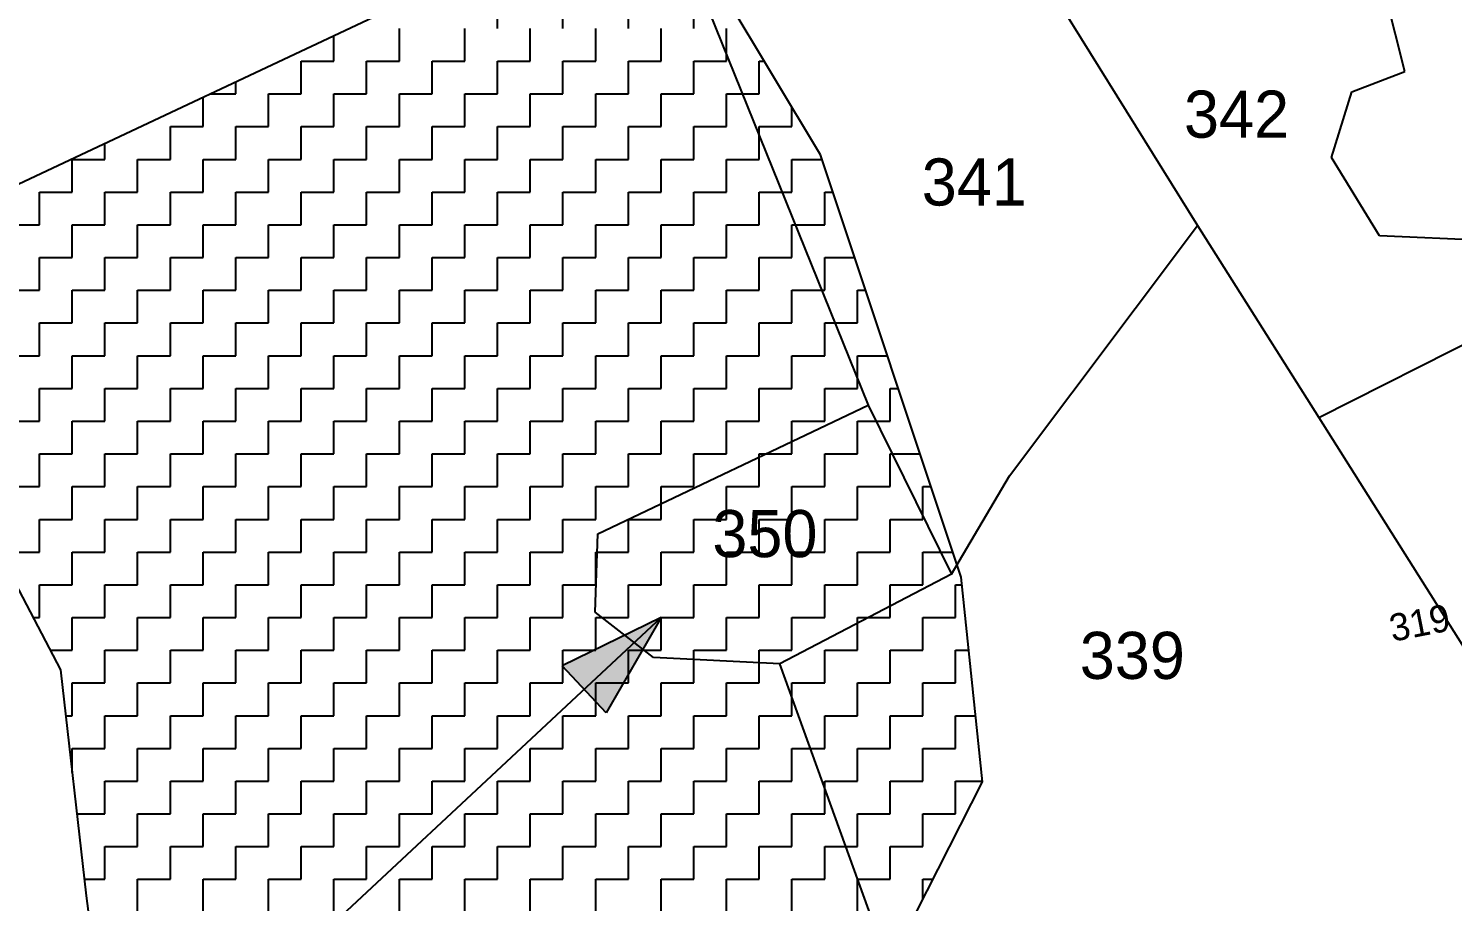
# Model space of a CAD drawing. Header units: metres. Extents: x 291362 to 296970, y 2012513 to 2016467.
# Drawn here: x 292171.2 to 292449, y 2014632.3 to 2014802.6 of the extents above; entities that cross this region are included whole.
import ezdxf
from ezdxf.enums import TextEntityAlignment as Align

# ---------------------------------------------------------------- set-up
doc = ezdxf.new("R2010")
doc.units = ezdxf.units.M
for name, color, linetype in [('POLY_HATCH', 12, 'Continuous'), ('POLY_PARCEL', 6, 'Continuous'), ('TEXT_PARCEL', 7, 'Continuous'), ('V_BOUND_LINE', 7, 'Continuous')]:
    doc.layers.add(name, color=color, linetype=linetype)
doc.styles.add('TEXT_MAP', font='')
doc.styles.get('TEXT_MAP').set_extended_font_data('Kruti Dev 050')

msp = doc.modelspace()

# ---------------------------------------------------------------- hatches: boundary and pattern name
h = msp.add_hatch(color=256)
h.paths.add_polyline_path([(292279.56, 2014673.65), (292283.85, 2014669.06), (292294.59, 2014687.68)])
h.paths.add_polyline_path([(292294.59, 2014687.68), (292275.27, 2014678.25), (292279.56, 2014673.65)])

# ---------------------------------------------------------------- linework, layer by layer
for points in [[(292294.59, 2014687.68), (292204.02, 2014603.19)], [(292294.59, 2014687.68), (292275.27, 2014678.25)], [(292294.59, 2014687.68), (292283.85, 2014669.06)], [(292283.85, 2014669.06), (292275.27, 2014678.25)]]:
    msp.add_lwpolyline(points)
at = {"layer": 'POLY_HATCH'}
for p, q in [((292293.89, 2014830.85), (292126.02, 2014751.81)), ((292325.69, 2014777.88), (292293.89, 2014830.85)), ((292353.14, 2014695.56), (292325.69, 2014777.88)), ((292159.15, 2014712.37), (292177.45, 2014677.45)), ((292357.3, 2014655.65), (292353.14, 2014695.56)), ((292177.45, 2014677.45), (292182.44, 2014633.38)), ((292330.68, 2014603.26), (292357.3, 2014655.65)), ((292182.44, 2014633.38), (292184.94, 2014614.25))]:
    msp.add_line(p, q, dxfattribs=at)
at = {"layer": 'POLY_HATCH', "linetype": 'Continuous'}
for p, q in [((292262.68, 2014802.55), (292262.68, 2014808.93)), ((292275.45, 2014802.55), (292275.45, 2014808.93)), ((292288.21, 2014802.55), (292288.21, 2014808.93)), ((292300.97, 2014802.55), (292300.97, 2014808.93)), ((292243.54, 2014796.17), (292243.54, 2014802.55)), ((292256.3, 2014796.17), (292256.3, 2014802.55)), ((292269.06, 2014796.17), (292269.06, 2014802.55)), ((292281.83, 2014796.17), (292281.83, 2014802.55)), ((292294.59, 2014796.17), (292294.59, 2014802.55)), ((292307.35, 2014796.17), (292307.35, 2014802.55)), ((292230.77, 2014796.17), (292230.77, 2014801.13)), ((292224.39, 2014796.17), (292230.77, 2014796.17)), ((292224.39, 2014789.79), (292224.39, 2014796.17)), ((292237.15, 2014796.17), (292243.54, 2014796.17)), ((292237.15, 2014789.79), (292237.15, 2014796.17)), ((292249.92, 2014796.17), (292256.3, 2014796.17)), ((292249.92, 2014789.79), (292249.92, 2014796.17)), ((292262.68, 2014796.17), (292269.06, 2014796.17)), ((292262.68, 2014789.79), (292262.68, 2014796.17)), ((292275.45, 2014796.17), (292281.83, 2014796.17)), ((292275.45, 2014789.79), (292275.45, 2014796.17)), ((292288.21, 2014796.17), (292294.59, 2014796.17)), ((292288.21, 2014789.79), (292288.21, 2014796.17)), ((292300.97, 2014796.17), (292307.35, 2014796.17)), ((292300.97, 2014789.79), (292300.97, 2014796.17)), ((292313.74, 2014796.17), (292314.7, 2014796.17)), ((292313.74, 2014789.79), (292313.74, 2014796.17)), ((292211.63, 2014789.79), (292211.63, 2014792.12)), ((292205.24, 2014783.41), (292205.24, 2014789.11)), ((292206.69, 2014789.79), (292211.63, 2014789.79)), ((292218.01, 2014789.79), (292224.39, 2014789.79)), ((292218.01, 2014783.41), (292218.01, 2014789.79)), ((292230.77, 2014789.79), (292237.15, 2014789.79)), ((292230.77, 2014783.41), (292230.77, 2014789.79)), ((292243.54, 2014789.79), (292249.92, 2014789.79)), ((292243.54, 2014783.41), (292243.54, 2014789.79)), ((292256.3, 2014789.79), (292262.68, 2014789.79)), ((292256.3, 2014783.41), (292256.3, 2014789.79)), ((292269.06, 2014789.79), (292275.45, 2014789.79)), ((292269.06, 2014783.41), (292269.06, 2014789.79)), ((292281.83, 2014789.79), (292288.21, 2014789.79)), ((292281.83, 2014783.41), (292281.83, 2014789.79)), ((292294.59, 2014789.79), (292300.97, 2014789.79)), ((292294.59, 2014783.41), (292294.59, 2014789.79)), ((292307.35, 2014789.79), (292313.74, 2014789.79)), ((292307.35, 2014783.41), (292307.35, 2014789.79)), ((292320.12, 2014783.41), (292320.12, 2014787.15)), ((292198.86, 2014783.41), (292205.24, 2014783.41)), ((292198.86, 2014777.03), (292198.86, 2014783.41)), ((292211.63, 2014783.41), (292218.01, 2014783.41)), ((292211.63, 2014777.03), (292211.63, 2014783.41)), ((292224.39, 2014783.41), (292230.77, 2014783.41)), ((292224.39, 2014777.03), (292224.39, 2014783.41)), ((292237.15, 2014783.41), (292243.54, 2014783.41)), ((292237.15, 2014777.03), (292237.15, 2014783.41)), ((292249.92, 2014783.41), (292256.3, 2014783.41)), ((292249.92, 2014777.03), (292249.92, 2014783.41)), ((292262.68, 2014783.41), (292269.06, 2014783.41)), ((292262.68, 2014777.03), (292262.68, 2014783.41)), ((292275.45, 2014783.41), (292281.83, 2014783.41)), ((292275.45, 2014777.03), (292275.45, 2014783.41)), ((292288.21, 2014783.41), (292294.59, 2014783.41)), ((292288.21, 2014777.03), (292288.21, 2014783.41)), ((292300.97, 2014783.41), (292307.35, 2014783.41)), ((292300.97, 2014777.03), (292300.97, 2014783.41)), ((292313.74, 2014783.41), (292320.12, 2014783.41)), ((292313.74, 2014777.03), (292313.74, 2014783.41)), ((292186.1, 2014777.03), (292186.1, 2014780.1)), ((292179.72, 2014777.03), (292186.1, 2014777.03)), ((292179.72, 2014770.64), (292179.72, 2014777.03)), ((292192.48, 2014777.03), (292198.86, 2014777.03)), ((292192.48, 2014770.64), (292192.48, 2014777.03)), ((292205.24, 2014777.03), (292211.63, 2014777.03)), ((292205.24, 2014770.64), (292205.24, 2014777.03)), ((292218.01, 2014777.03), (292224.39, 2014777.03)), ((292218.01, 2014770.64), (292218.01, 2014777.03)), ((292230.77, 2014777.03), (292237.15, 2014777.03)), ((292230.77, 2014770.64), (292230.77, 2014777.03)), ((292243.54, 2014777.03), (292249.92, 2014777.03)), ((292243.54, 2014770.64), (292243.54, 2014777.03)), ((292256.3, 2014777.03), (292262.68, 2014777.03)), ((292256.3, 2014770.64), (292256.3, 2014777.03)), ((292269.06, 2014777.03), (292275.45, 2014777.03)), ((292269.06, 2014770.64), (292269.06, 2014777.03)), ((292281.83, 2014777.03), (292288.21, 2014777.03)), ((292281.83, 2014770.64), (292281.83, 2014777.03)), ((292294.59, 2014777.03), (292300.97, 2014777.03)), ((292294.59, 2014770.64), (292294.59, 2014777.03)), ((292307.35, 2014777.03), (292313.74, 2014777.03)), ((292307.35, 2014770.64), (292307.35, 2014777.03)), ((292320.12, 2014777.03), (292325.97, 2014777.03)), ((292320.12, 2014770.64), (292320.12, 2014777.03)), ((292173.33, 2014770.64), (292179.72, 2014770.64)), ((292173.33, 2014764.26), (292173.33, 2014770.64)), ((292186.1, 2014770.64), (292192.48, 2014770.64)), ((292186.1, 2014764.26), (292186.1, 2014770.64)), ((292198.86, 2014770.64), (292205.24, 2014770.64)), ((292198.86, 2014764.26), (292198.86, 2014770.64)), ((292211.63, 2014770.64), (292218.01, 2014770.64)), ((292211.63, 2014764.26), (292211.63, 2014770.64)), ((292224.39, 2014770.64), (292230.77, 2014770.64)), ((292224.39, 2014764.26), (292224.39, 2014770.64)), ((292237.15, 2014770.64), (292243.54, 2014770.64)), ((292237.15, 2014764.26), (292237.15, 2014770.64)), ((292249.92, 2014770.64), (292256.3, 2014770.64)), ((292249.92, 2014764.26), (292249.92, 2014770.64)), ((292262.68, 2014770.64), (292269.06, 2014770.64)), ((292262.68, 2014764.26), (292262.68, 2014770.64)), ((292275.45, 2014770.64), (292281.83, 2014770.64)), ((292275.45, 2014764.26), (292275.45, 2014770.64)), ((292288.21, 2014770.64), (292294.59, 2014770.64)), ((292288.21, 2014764.26), (292288.21, 2014770.64)), ((292300.97, 2014770.64), (292307.35, 2014770.64)), ((292300.97, 2014764.26), (292300.97, 2014770.64)), ((292313.74, 2014770.64), (292320.12, 2014770.64)), ((292313.74, 2014764.26), (292313.74, 2014770.64)), ((292326.5, 2014770.64), (292328.1, 2014770.64)), ((292326.5, 2014764.26), (292326.5, 2014770.64)), ((292166.95, 2014764.26), (292173.33, 2014764.26)), ((292179.72, 2014764.26), (292186.1, 2014764.26)), ((292179.72, 2014757.88), (292179.72, 2014764.26)), ((292192.48, 2014764.26), (292198.86, 2014764.26)), ((292192.48, 2014757.88), (292192.48, 2014764.26)), ((292205.24, 2014764.26), (292211.63, 2014764.26)), ((292205.24, 2014757.88), (292205.24, 2014764.26)), ((292218.01, 2014764.26), (292224.39, 2014764.26)), ((292218.01, 2014757.88), (292218.01, 2014764.26)), ((292230.77, 2014764.26), (292237.15, 2014764.26)), ((292230.77, 2014757.88), (292230.77, 2014764.26)), ((292243.54, 2014764.26), (292249.92, 2014764.26)), ((292243.54, 2014757.88), (292243.54, 2014764.26)), ((292256.3, 2014764.26), (292262.68, 2014764.26)), ((292256.3, 2014757.88), (292256.3, 2014764.26)), ((292269.06, 2014764.26), (292275.45, 2014764.26)), ((292269.06, 2014757.88), (292269.06, 2014764.26)), ((292281.83, 2014764.26), (292288.21, 2014764.26)), ((292281.83, 2014757.88), (292281.83, 2014764.26)), ((292294.59, 2014764.26), (292300.97, 2014764.26)), ((292294.59, 2014757.88), (292294.59, 2014764.26)), ((292307.35, 2014764.26), (292313.74, 2014764.26)), ((292307.35, 2014757.88), (292307.35, 2014764.26)), ((292320.12, 2014764.26), (292326.5, 2014764.26)), ((292320.12, 2014757.88), (292320.12, 2014764.26)), ((292173.33, 2014757.88), (292179.72, 2014757.88)), ((292173.33, 2014751.5), (292173.33, 2014757.88)), ((292186.1, 2014757.88), (292192.48, 2014757.88)), ((292186.1, 2014751.5), (292186.1, 2014757.88)), ((292198.86, 2014757.88), (292205.24, 2014757.88)), ((292198.86, 2014751.5), (292198.86, 2014757.88)), ((292211.63, 2014757.88), (292218.01, 2014757.88)), ((292211.63, 2014751.5), (292211.63, 2014757.88)), ((292224.39, 2014757.88), (292230.77, 2014757.88)), ((292224.39, 2014751.5), (292224.39, 2014757.88)), ((292237.15, 2014757.88), (292243.54, 2014757.88)), ((292237.15, 2014751.5), (292237.15, 2014757.88)), ((292249.92, 2014757.88), (292256.3, 2014757.88)), ((292249.92, 2014751.5), (292249.92, 2014757.88)), ((292262.68, 2014757.88), (292269.06, 2014757.88)), ((292262.68, 2014751.5), (292262.68, 2014757.88)), ((292275.45, 2014757.88), (292281.83, 2014757.88)), ((292275.45, 2014751.5), (292275.45, 2014757.88)), ((292288.21, 2014757.88), (292294.59, 2014757.88)), ((292288.21, 2014751.5), (292288.21, 2014757.88)), ((292300.97, 2014757.88), (292307.35, 2014757.88)), ((292300.97, 2014751.5), (292300.97, 2014757.88)), ((292313.74, 2014757.88), (292320.12, 2014757.88)), ((292313.74, 2014751.5), (292313.74, 2014757.88)), ((292326.5, 2014757.88), (292332.36, 2014757.88)), ((292326.5, 2014751.5), (292326.5, 2014757.88)), ((292166.95, 2014751.5), (292173.33, 2014751.5)), ((292179.72, 2014751.5), (292186.1, 2014751.5)), ((292179.72, 2014745.12), (292179.72, 2014751.5)), ((292192.48, 2014751.5), (292198.86, 2014751.5)), ((292192.48, 2014745.12), (292192.48, 2014751.5)), ((292205.24, 2014751.5), (292211.63, 2014751.5)), ((292205.24, 2014745.12), (292205.24, 2014751.5)), ((292218.01, 2014751.5), (292224.39, 2014751.5)), ((292218.01, 2014745.12), (292218.01, 2014751.5)), ((292230.77, 2014751.5), (292237.15, 2014751.5)), ((292230.77, 2014745.12), (292230.77, 2014751.5)), ((292243.54, 2014751.5), (292249.92, 2014751.5)), ((292243.54, 2014745.12), (292243.54, 2014751.5)), ((292256.3, 2014751.5), (292262.68, 2014751.5)), ((292256.3, 2014745.12), (292256.3, 2014751.5)), ((292269.06, 2014751.5), (292275.45, 2014751.5)), ((292269.06, 2014745.12), (292269.06, 2014751.5)), ((292281.83, 2014751.5), (292288.21, 2014751.5)), ((292281.83, 2014745.12), (292281.83, 2014751.5)), ((292294.59, 2014751.5), (292300.97, 2014751.5)), ((292294.59, 2014745.12), (292294.59, 2014751.5)), ((292307.35, 2014751.5), (292313.74, 2014751.5)), ((292307.35, 2014745.12), (292307.35, 2014751.5)), ((292320.12, 2014751.5), (292326.5, 2014751.5)), ((292320.12, 2014745.12), (292320.12, 2014751.5)), ((292332.88, 2014751.5), (292334.48, 2014751.5)), ((292332.88, 2014745.12), (292332.88, 2014751.5)), ((292173.33, 2014745.12), (292179.72, 2014745.12)), ((292173.33, 2014738.73), (292173.33, 2014745.12)), ((292186.1, 2014745.12), (292192.48, 2014745.12)), ((292186.1, 2014738.73), (292186.1, 2014745.12)), ((292198.86, 2014745.12), (292205.24, 2014745.12)), ((292198.86, 2014738.73), (292198.86, 2014745.12)), ((292211.63, 2014745.12), (292218.01, 2014745.12)), ((292211.63, 2014738.73), (292211.63, 2014745.12)), ((292224.39, 2014745.12), (292230.77, 2014745.12)), ((292224.39, 2014738.73), (292224.39, 2014745.12)), ((292237.15, 2014745.12), (292243.54, 2014745.12)), ((292237.15, 2014738.73), (292237.15, 2014745.12)), ((292249.92, 2014745.12), (292256.3, 2014745.12)), ((292249.92, 2014738.73), (292249.92, 2014745.12)), ((292262.68, 2014745.12), (292269.06, 2014745.12)), ((292262.68, 2014738.73), (292262.68, 2014745.12)), ((292275.45, 2014745.12), (292281.83, 2014745.12)), ((292275.45, 2014738.73), (292275.45, 2014745.12)), ((292288.21, 2014745.12), (292294.59, 2014745.12)), ((292288.21, 2014738.73), (292288.21, 2014745.12)), ((292300.97, 2014745.12), (292307.35, 2014745.12)), ((292300.97, 2014738.73), (292300.97, 2014745.12)), ((292313.74, 2014745.12), (292320.12, 2014745.12)), ((292313.74, 2014738.73), (292313.74, 2014745.12)), ((292326.5, 2014745.12), (292332.88, 2014745.12)), ((292326.5, 2014738.73), (292326.5, 2014745.12)), ((292166.95, 2014738.73), (292173.33, 2014738.73)), ((292179.72, 2014738.73), (292186.1, 2014738.73)), ((292179.72, 2014732.35), (292179.72, 2014738.73)), ((292192.48, 2014738.73), (292198.86, 2014738.73)), ((292192.48, 2014732.35), (292192.48, 2014738.73)), ((292205.24, 2014738.73), (292211.63, 2014738.73)), ((292205.24, 2014732.35), (292205.24, 2014738.73)), ((292218.01, 2014738.73), (292224.39, 2014738.73)), ((292218.01, 2014732.35), (292218.01, 2014738.73)), ((292230.77, 2014738.73), (292237.15, 2014738.73)), ((292230.77, 2014732.35), (292230.77, 2014738.73)), ((292243.54, 2014738.73), (292249.92, 2014738.73)), ((292243.54, 2014732.35), (292243.54, 2014738.73)), ((292256.3, 2014738.73), (292262.68, 2014738.73)), ((292256.3, 2014732.35), (292256.3, 2014738.73)), ((292269.06, 2014738.73), (292275.45, 2014738.73)), ((292269.06, 2014732.35), (292269.06, 2014738.73)), ((292281.83, 2014738.73), (292288.21, 2014738.73)), ((292281.83, 2014732.35), (292281.83, 2014738.73)), ((292294.59, 2014738.73), (292300.97, 2014738.73)), ((292294.59, 2014732.35), (292294.59, 2014738.73)), ((292307.35, 2014738.73), (292313.74, 2014738.73)), ((292307.35, 2014732.35), (292307.35, 2014738.73)), ((292320.12, 2014738.73), (292326.5, 2014738.73)), ((292320.12, 2014732.35), (292320.12, 2014738.73)), ((292332.88, 2014738.73), (292338.74, 2014738.73)), ((292332.88, 2014732.35), (292332.88, 2014738.73)), ((292173.33, 2014732.35), (292179.72, 2014732.35)), ((292173.33, 2014725.97), (292173.33, 2014732.35)), ((292186.1, 2014732.35), (292192.48, 2014732.35)), ((292186.1, 2014725.97), (292186.1, 2014732.35)), ((292198.86, 2014732.35), (292205.24, 2014732.35)), ((292198.86, 2014725.97), (292198.86, 2014732.35)), ((292211.63, 2014732.35), (292218.01, 2014732.35)), ((292211.63, 2014725.97), (292211.63, 2014732.35)), ((292224.39, 2014732.35), (292230.77, 2014732.35)), ((292224.39, 2014725.97), (292224.39, 2014732.35)), ((292237.15, 2014732.35), (292243.54, 2014732.35)), ((292237.15, 2014725.97), (292237.15, 2014732.35)), ((292249.92, 2014732.35), (292256.3, 2014732.35)), ((292249.92, 2014725.97), (292249.92, 2014732.35)), ((292262.68, 2014732.35), (292269.06, 2014732.35)), ((292262.68, 2014725.97), (292262.68, 2014732.35)), ((292275.45, 2014732.35), (292281.83, 2014732.35)), ((292275.45, 2014725.97), (292275.45, 2014732.35)), ((292288.21, 2014732.35), (292294.59, 2014732.35)), ((292288.21, 2014725.97), (292288.21, 2014732.35)), ((292300.97, 2014732.35), (292307.35, 2014732.35)), ((292300.97, 2014725.97), (292300.97, 2014732.35)), ((292313.74, 2014732.35), (292320.12, 2014732.35)), ((292313.74, 2014725.97), (292313.74, 2014732.35)), ((292326.5, 2014732.35), (292332.88, 2014732.35)), ((292326.5, 2014725.97), (292326.5, 2014732.35)), ((292339.26, 2014732.35), (292340.87, 2014732.35)), ((292339.26, 2014725.97), (292339.26, 2014732.35)), ((292166.95, 2014725.97), (292173.33, 2014725.97)), ((292179.72, 2014725.97), (292186.1, 2014725.97)), ((292179.72, 2014719.59), (292179.72, 2014725.97)), ((292192.48, 2014725.97), (292198.86, 2014725.97)), ((292192.48, 2014719.59), (292192.48, 2014725.97)), ((292205.24, 2014725.97), (292211.63, 2014725.97)), ((292205.24, 2014719.59), (292205.24, 2014725.97)), ((292218.01, 2014725.97), (292224.39, 2014725.97)), ((292218.01, 2014719.59), (292218.01, 2014725.97)), ((292230.77, 2014725.97), (292237.15, 2014725.97)), ((292230.77, 2014719.59), (292230.77, 2014725.97)), ((292243.54, 2014725.97), (292249.92, 2014725.97)), ((292243.54, 2014719.59), (292243.54, 2014725.97)), ((292256.3, 2014725.97), (292262.68, 2014725.97)), ((292256.3, 2014719.59), (292256.3, 2014725.97)), ((292269.06, 2014725.97), (292275.45, 2014725.97)), ((292269.06, 2014719.59), (292269.06, 2014725.97)), ((292281.83, 2014725.97), (292288.21, 2014725.97)), ((292281.83, 2014719.59), (292281.83, 2014725.97)), ((292294.59, 2014725.97), (292300.97, 2014725.97)), ((292294.59, 2014719.59), (292294.59, 2014725.97)), ((292307.35, 2014725.97), (292313.74, 2014725.97)), ((292307.35, 2014719.59), (292307.35, 2014725.97)), ((292320.12, 2014725.97), (292326.5, 2014725.97)), ((292320.12, 2014719.59), (292320.12, 2014725.97)), ((292332.88, 2014725.97), (292339.26, 2014725.97)), ((292332.88, 2014719.59), (292332.88, 2014725.97)), ((292173.33, 2014719.59), (292179.72, 2014719.59)), ((292173.33, 2014713.21), (292173.33, 2014719.59)), ((292186.1, 2014719.59), (292192.48, 2014719.59)), ((292186.1, 2014713.21), (292186.1, 2014719.59)), ((292198.86, 2014719.59), (292205.24, 2014719.59)), ((292198.86, 2014713.21), (292198.86, 2014719.59)), ((292211.63, 2014719.59), (292218.01, 2014719.59)), ((292211.63, 2014713.21), (292211.63, 2014719.59)), ((292224.39, 2014719.59), (292230.77, 2014719.59)), ((292224.39, 2014713.21), (292224.39, 2014719.59)), ((292237.15, 2014719.59), (292243.54, 2014719.59)), ((292237.15, 2014713.21), (292237.15, 2014719.59)), ((292249.92, 2014719.59), (292256.3, 2014719.59)), ((292249.92, 2014713.21), (292249.92, 2014719.59)), ((292262.68, 2014719.59), (292269.06, 2014719.59)), ((292262.68, 2014713.21), (292262.68, 2014719.59)), ((292275.45, 2014719.59), (292281.83, 2014719.59)), ((292275.45, 2014713.21), (292275.45, 2014719.59)), ((292288.21, 2014719.59), (292294.59, 2014719.59)), ((292288.21, 2014713.21), (292288.21, 2014719.59)), ((292300.97, 2014719.59), (292307.35, 2014719.59)), ((292300.97, 2014713.21), (292300.97, 2014719.59)), ((292313.74, 2014719.59), (292320.12, 2014719.59)), ((292313.74, 2014713.21), (292313.74, 2014719.59)), ((292326.5, 2014719.59), (292332.88, 2014719.59)), ((292326.5, 2014713.21), (292326.5, 2014719.59)), ((292339.26, 2014719.59), (292345.13, 2014719.59)), ((292339.26, 2014713.21), (292339.26, 2014719.59)), ((292166.95, 2014713.21), (292173.33, 2014713.21)), ((292179.72, 2014713.21), (292186.1, 2014713.21)), ((292179.72, 2014706.82), (292179.72, 2014713.21)), ((292192.48, 2014713.21), (292198.86, 2014713.21)), ((292192.48, 2014706.82), (292192.48, 2014713.21)), ((292205.24, 2014713.21), (292211.63, 2014713.21)), ((292205.24, 2014706.82), (292205.24, 2014713.21)), ((292218.01, 2014713.21), (292224.39, 2014713.21)), ((292218.01, 2014706.82), (292218.01, 2014713.21)), ((292230.77, 2014713.21), (292237.15, 2014713.21)), ((292230.77, 2014706.82), (292230.77, 2014713.21)), ((292243.54, 2014713.21), (292249.92, 2014713.21)), ((292243.54, 2014706.82), (292243.54, 2014713.21)), ((292256.3, 2014713.21), (292262.68, 2014713.21)), ((292256.3, 2014706.82), (292256.3, 2014713.21)), ((292269.06, 2014713.21), (292275.45, 2014713.21)), ((292269.06, 2014706.82), (292269.06, 2014713.21)), ((292281.83, 2014713.21), (292288.21, 2014713.21)), ((292281.83, 2014706.82), (292281.83, 2014713.21)), ((292294.59, 2014713.21), (292300.97, 2014713.21)), ((292294.59, 2014706.82), (292294.59, 2014713.21)), ((292307.35, 2014713.21), (292313.74, 2014713.21)), ((292307.35, 2014706.82), (292307.35, 2014713.21)), ((292320.12, 2014713.21), (292326.5, 2014713.21)), ((292320.12, 2014706.82), (292320.12, 2014713.21)), ((292332.88, 2014713.21), (292339.26, 2014713.21)), ((292332.88, 2014706.82), (292332.88, 2014713.21)), ((292345.65, 2014713.21), (292347.26, 2014713.21)), ((292345.65, 2014706.82), (292345.65, 2014713.21)), ((292173.33, 2014706.82), (292179.72, 2014706.82)), ((292173.33, 2014700.44), (292173.33, 2014706.82)), ((292186.1, 2014706.82), (292192.48, 2014706.82)), ((292186.1, 2014700.44), (292186.1, 2014706.82)), ((292198.86, 2014706.82), (292205.24, 2014706.82)), ((292198.86, 2014700.44), (292198.86, 2014706.82)), ((292211.63, 2014706.82), (292218.01, 2014706.82)), ((292211.63, 2014700.44), (292211.63, 2014706.82)), ((292224.39, 2014706.82), (292230.77, 2014706.82)), ((292224.39, 2014700.44), (292224.39, 2014706.82)), ((292237.15, 2014706.82), (292243.54, 2014706.82)), ((292237.15, 2014700.44), (292237.15, 2014706.82)), ((292249.92, 2014706.82), (292256.3, 2014706.82)), ((292249.92, 2014700.44), (292249.92, 2014706.82)), ((292262.68, 2014706.82), (292269.06, 2014706.82)), ((292262.68, 2014700.44), (292262.68, 2014706.82)), ((292275.45, 2014706.82), (292281.83, 2014706.82)), ((292275.45, 2014700.44), (292275.45, 2014706.82)), ((292288.21, 2014706.82), (292294.59, 2014706.82)), ((292288.21, 2014700.44), (292288.21, 2014706.82)), ((292300.97, 2014706.82), (292307.35, 2014706.82)), ((292300.97, 2014700.44), (292300.97, 2014706.82)), ((292313.74, 2014706.82), (292320.12, 2014706.82)), ((292313.74, 2014700.44), (292313.74, 2014706.82)), ((292326.5, 2014706.82), (292332.88, 2014706.82)), ((292326.5, 2014700.44), (292326.5, 2014706.82)), ((292339.26, 2014706.82), (292345.65, 2014706.82)), ((292339.26, 2014700.44), (292339.26, 2014706.82)), ((292166.95, 2014700.44), (292173.33, 2014700.44)), ((292179.72, 2014700.44), (292186.1, 2014700.44)), ((292179.72, 2014694.06), (292179.72, 2014700.44)), ((292192.48, 2014700.44), (292198.86, 2014700.44)), ((292192.48, 2014694.06), (292192.48, 2014700.44)), ((292205.24, 2014700.44), (292211.63, 2014700.44)), ((292205.24, 2014694.06), (292205.24, 2014700.44)), ((292218.01, 2014700.44), (292224.39, 2014700.44)), ((292218.01, 2014694.06), (292218.01, 2014700.44)), ((292230.77, 2014700.44), (292237.15, 2014700.44)), ((292230.77, 2014694.06), (292230.77, 2014700.44)), ((292243.54, 2014700.44), (292249.92, 2014700.44)), ((292243.54, 2014694.06), (292243.54, 2014700.44)), ((292256.3, 2014700.44), (292262.68, 2014700.44)), ((292256.3, 2014694.06), (292256.3, 2014700.44)), ((292269.06, 2014700.44), (292275.45, 2014700.44)), ((292269.06, 2014694.06), (292269.06, 2014700.44)), ((292281.83, 2014700.44), (292288.21, 2014700.44)), ((292281.83, 2014694.06), (292281.83, 2014700.44)), ((292294.59, 2014700.44), (292300.97, 2014700.44)), ((292294.59, 2014694.06), (292294.59, 2014700.44)), ((292307.35, 2014700.44), (292313.74, 2014700.44)), ((292307.35, 2014694.06), (292307.35, 2014700.44)), ((292320.12, 2014700.44), (292326.5, 2014700.44)), ((292320.12, 2014694.06), (292320.12, 2014700.44)), ((292332.88, 2014700.44), (292339.26, 2014700.44)), ((292332.88, 2014694.06), (292332.88, 2014700.44)), ((292345.65, 2014700.44), (292351.51, 2014700.44)), ((292345.65, 2014694.06), (292345.65, 2014700.44)), ((292173.33, 2014694.06), (292179.72, 2014694.06)), ((292173.33, 2014687.68), (292173.33, 2014694.06)), ((292186.1, 2014694.06), (292192.48, 2014694.06)), ((292186.1, 2014687.68), (292186.1, 2014694.06)), ((292198.86, 2014694.06), (292205.24, 2014694.06)), ((292198.86, 2014687.68), (292198.86, 2014694.06)), ((292211.63, 2014694.06), (292218.01, 2014694.06)), ((292211.63, 2014687.68), (292211.63, 2014694.06)), ((292224.39, 2014694.06), (292230.77, 2014694.06)), ((292224.39, 2014687.68), (292224.39, 2014694.06)), ((292237.15, 2014694.06), (292243.54, 2014694.06)), ((292237.15, 2014687.68), (292237.15, 2014694.06)), ((292249.92, 2014694.06), (292256.3, 2014694.06)), ((292249.92, 2014687.68), (292249.92, 2014694.06)), ((292262.68, 2014694.06), (292269.06, 2014694.06)), ((292262.68, 2014687.68), (292262.68, 2014694.06)), ((292275.45, 2014694.06), (292281.83, 2014694.06)), ((292275.45, 2014687.68), (292275.45, 2014694.06)), ((292288.21, 2014694.06), (292294.59, 2014694.06)), ((292288.21, 2014687.68), (292288.21, 2014694.06)), ((292300.97, 2014694.06), (292307.35, 2014694.06)), ((292300.97, 2014687.68), (292300.97, 2014694.06)), ((292313.74, 2014694.06), (292320.12, 2014694.06)), ((292313.74, 2014687.68), (292313.74, 2014694.06)), ((292326.5, 2014694.06), (292332.88, 2014694.06)), ((292326.5, 2014687.68), (292326.5, 2014694.06)), ((292339.26, 2014694.06), (292345.65, 2014694.06)), ((292339.26, 2014687.68), (292339.26, 2014694.06)), ((292352.03, 2014694.06), (292353.3, 2014694.06)), ((292352.03, 2014687.68), (292352.03, 2014694.06)), ((292172.09, 2014687.68), (292173.33, 2014687.68)), ((292179.72, 2014687.68), (292186.1, 2014687.68)), ((292179.72, 2014681.3), (292179.72, 2014687.68)), ((292192.48, 2014687.68), (292198.86, 2014687.68)), ((292192.48, 2014681.3), (292192.48, 2014687.68)), ((292205.24, 2014687.68), (292211.63, 2014687.68)), ((292205.24, 2014681.3), (292205.24, 2014687.68)), ((292218.01, 2014687.68), (292224.39, 2014687.68)), ((292218.01, 2014681.3), (292218.01, 2014687.68)), ((292230.77, 2014687.68), (292237.15, 2014687.68)), ((292230.77, 2014681.3), (292230.77, 2014687.68)), ((292243.54, 2014687.68), (292249.92, 2014687.68)), ((292243.54, 2014681.3), (292243.54, 2014687.68)), ((292256.3, 2014687.68), (292262.68, 2014687.68)), ((292256.3, 2014681.3), (292256.3, 2014687.68)), ((292269.06, 2014687.68), (292275.45, 2014687.68)), ((292269.06, 2014681.3), (292269.06, 2014687.68)), ((292281.83, 2014687.68), (292288.21, 2014687.68)), ((292281.83, 2014681.3), (292281.83, 2014687.68)), ((292294.59, 2014687.68), (292300.97, 2014687.68)), ((292294.59, 2014681.3), (292294.59, 2014687.68)), ((292307.35, 2014687.68), (292313.74, 2014687.68)), ((292307.35, 2014681.3), (292307.35, 2014687.68)), ((292320.12, 2014687.68), (292326.5, 2014687.68)), ((292320.12, 2014681.3), (292320.12, 2014687.68)), ((292332.88, 2014687.68), (292339.26, 2014687.68)), ((292332.88, 2014681.3), (292332.88, 2014687.68)), ((292345.65, 2014687.68), (292352.03, 2014687.68)), ((292345.65, 2014681.3), (292345.65, 2014687.68)), ((292175.44, 2014681.3), (292179.72, 2014681.3)), ((292186.1, 2014681.3), (292192.48, 2014681.3)), ((292186.1, 2014674.91), (292186.1, 2014681.3)), ((292198.86, 2014681.3), (292205.24, 2014681.3)), ((292198.86, 2014674.91), (292198.86, 2014681.3)), ((292211.63, 2014681.3), (292218.01, 2014681.3)), ((292211.63, 2014674.91), (292211.63, 2014681.3)), ((292224.39, 2014681.3), (292230.77, 2014681.3)), ((292224.39, 2014674.91), (292224.39, 2014681.3)), ((292237.15, 2014681.3), (292243.54, 2014681.3)), ((292237.15, 2014674.91), (292237.15, 2014681.3)), ((292249.92, 2014681.3), (292256.3, 2014681.3)), ((292249.92, 2014674.91), (292249.92, 2014681.3)), ((292262.68, 2014681.3), (292269.06, 2014681.3)), ((292262.68, 2014674.91), (292262.68, 2014681.3)), ((292275.45, 2014681.3), (292281.83, 2014681.3)), ((292275.45, 2014674.91), (292275.45, 2014681.3)), ((292288.21, 2014681.3), (292294.59, 2014681.3)), ((292288.21, 2014674.91), (292288.21, 2014681.3)), ((292300.97, 2014681.3), (292307.35, 2014681.3)), ((292300.97, 2014674.91), (292300.97, 2014681.3)), ((292313.74, 2014681.3), (292320.12, 2014681.3)), ((292313.74, 2014674.91), (292313.74, 2014681.3)), ((292326.5, 2014681.3), (292332.88, 2014681.3)), ((292326.5, 2014674.91), (292326.5, 2014681.3)), ((292339.26, 2014681.3), (292345.65, 2014681.3)), ((292339.26, 2014674.91), (292339.26, 2014681.3)), ((292352.03, 2014681.3), (292354.63, 2014681.3)), ((292352.03, 2014674.91), (292352.03, 2014681.3)), ((292179.72, 2014674.91), (292186.1, 2014674.91)), ((292179.72, 2014668.53), (292179.72, 2014674.91)), ((292192.48, 2014674.91), (292198.86, 2014674.91)), ((292192.48, 2014668.53), (292192.48, 2014674.91)), ((292205.24, 2014674.91), (292211.63, 2014674.91)), ((292205.24, 2014668.53), (292205.24, 2014674.91)), ((292218.01, 2014674.91), (292224.39, 2014674.91)), ((292218.01, 2014668.53), (292218.01, 2014674.91)), ((292230.77, 2014674.91), (292237.15, 2014674.91)), ((292230.77, 2014668.53), (292230.77, 2014674.91)), ((292243.54, 2014674.91), (292249.92, 2014674.91)), ((292243.54, 2014668.53), (292243.54, 2014674.91)), ((292256.3, 2014674.91), (292262.68, 2014674.91)), ((292256.3, 2014668.53), (292256.3, 2014674.91)), ((292269.06, 2014674.91), (292275.45, 2014674.91)), ((292269.06, 2014668.53), (292269.06, 2014674.91)), ((292281.83, 2014674.91), (292288.21, 2014674.91)), ((292281.83, 2014668.53), (292281.83, 2014674.91)), ((292294.59, 2014674.91), (292300.97, 2014674.91)), ((292294.59, 2014668.53), (292294.59, 2014674.91)), ((292307.35, 2014674.91), (292313.74, 2014674.91)), ((292307.35, 2014668.53), (292307.35, 2014674.91)), ((292320.12, 2014674.91), (292326.5, 2014674.91)), ((292320.12, 2014668.53), (292320.12, 2014674.91)), ((292332.88, 2014674.91), (292339.26, 2014674.91)), ((292332.88, 2014668.53), (292332.88, 2014674.91)), ((292345.65, 2014674.91), (292352.03, 2014674.91)), ((292345.65, 2014668.53), (292345.65, 2014674.91)), ((292178.46, 2014668.53), (292179.72, 2014668.53)), ((292186.1, 2014668.53), (292192.48, 2014668.53)), ((292186.1, 2014662.15), (292186.1, 2014668.53)), ((292198.86, 2014668.53), (292205.24, 2014668.53)), ((292198.86, 2014662.15), (292198.86, 2014668.53)), ((292211.63, 2014668.53), (292218.01, 2014668.53)), ((292211.63, 2014662.15), (292211.63, 2014668.53)), ((292224.39, 2014668.53), (292230.77, 2014668.53)), ((292224.39, 2014662.15), (292224.39, 2014668.53)), ((292237.15, 2014668.53), (292243.54, 2014668.53)), ((292237.15, 2014662.15), (292237.15, 2014668.53)), ((292249.92, 2014668.53), (292256.3, 2014668.53)), ((292249.92, 2014662.15), (292249.92, 2014668.53)), ((292262.68, 2014668.53), (292269.06, 2014668.53)), ((292262.68, 2014662.15), (292262.68, 2014668.53)), ((292275.45, 2014668.53), (292281.83, 2014668.53)), ((292275.45, 2014662.15), (292275.45, 2014668.53)), ((292288.21, 2014668.53), (292294.59, 2014668.53)), ((292288.21, 2014662.15), (292288.21, 2014668.53)), ((292300.97, 2014668.53), (292307.35, 2014668.53)), ((292300.97, 2014662.15), (292300.97, 2014668.53)), ((292313.74, 2014668.53), (292320.12, 2014668.53)), ((292313.74, 2014662.15), (292313.74, 2014668.53)), ((292326.5, 2014668.53), (292332.88, 2014668.53)), ((292326.5, 2014662.15), (292326.5, 2014668.53)), ((292339.26, 2014668.53), (292345.65, 2014668.53)), ((292339.26, 2014662.15), (292339.26, 2014668.53)), ((292352.03, 2014668.53), (292355.96, 2014668.53)), ((292352.03, 2014662.15), (292352.03, 2014668.53)), ((292179.72, 2014662.15), (292186.1, 2014662.15)), ((292179.72, 2014657.47), (292179.72, 2014662.15)), ((292192.48, 2014662.15), (292198.86, 2014662.15)), ((292192.48, 2014655.77), (292192.48, 2014662.15)), ((292205.24, 2014662.15), (292211.63, 2014662.15)), ((292205.24, 2014655.77), (292205.24, 2014662.15)), ((292218.01, 2014662.15), (292224.39, 2014662.15)), ((292218.01, 2014655.77), (292218.01, 2014662.15)), ((292230.77, 2014662.15), (292237.15, 2014662.15)), ((292230.77, 2014655.77), (292230.77, 2014662.15)), ((292243.54, 2014662.15), (292249.92, 2014662.15)), ((292243.54, 2014655.77), (292243.54, 2014662.15)), ((292256.3, 2014662.15), (292262.68, 2014662.15)), ((292256.3, 2014655.77), (292256.3, 2014662.15)), ((292269.06, 2014662.15), (292275.45, 2014662.15)), ((292269.06, 2014655.77), (292269.06, 2014662.15)), ((292281.83, 2014662.15), (292288.21, 2014662.15)), ((292281.83, 2014655.77), (292281.83, 2014662.15)), ((292294.59, 2014662.15), (292300.97, 2014662.15)), ((292294.59, 2014655.77), (292294.59, 2014662.15)), ((292307.35, 2014662.15), (292313.74, 2014662.15)), ((292307.35, 2014655.77), (292307.35, 2014662.15)), ((292320.12, 2014662.15), (292326.5, 2014662.15)), ((292320.12, 2014655.77), (292320.12, 2014662.15)), ((292332.88, 2014662.15), (292339.26, 2014662.15)), ((292332.88, 2014655.77), (292332.88, 2014662.15)), ((292345.65, 2014662.15), (292352.03, 2014662.15)), ((292345.65, 2014655.77), (292345.65, 2014662.15)), ((292186.1, 2014655.77), (292192.48, 2014655.77)), ((292186.1, 2014649.39), (292186.1, 2014655.77)), ((292198.86, 2014655.77), (292205.24, 2014655.77)), ((292198.86, 2014649.39), (292198.86, 2014655.77)), ((292211.63, 2014655.77), (292218.01, 2014655.77)), ((292211.63, 2014649.39), (292211.63, 2014655.77)), ((292224.39, 2014655.77), (292230.77, 2014655.77)), ((292224.39, 2014649.39), (292224.39, 2014655.77)), ((292237.15, 2014655.77), (292243.54, 2014655.77)), ((292237.15, 2014649.39), (292237.15, 2014655.77)), ((292249.92, 2014655.77), (292256.3, 2014655.77)), ((292249.92, 2014649.39), (292249.92, 2014655.77)), ((292262.68, 2014655.77), (292269.06, 2014655.77)), ((292262.68, 2014649.39), (292262.68, 2014655.77)), ((292275.45, 2014655.77), (292281.83, 2014655.77)), ((292275.45, 2014649.39), (292275.45, 2014655.77)), ((292288.21, 2014655.77), (292294.59, 2014655.77)), ((292288.21, 2014649.39), (292288.21, 2014655.77)), ((292300.97, 2014655.77), (292307.35, 2014655.77)), ((292300.97, 2014649.39), (292300.97, 2014655.77)), ((292313.74, 2014655.77), (292320.12, 2014655.77)), ((292313.74, 2014649.39), (292313.74, 2014655.77)), ((292326.5, 2014655.77), (292332.88, 2014655.77)), ((292326.5, 2014649.39), (292326.5, 2014655.77)), ((292339.26, 2014655.77), (292345.65, 2014655.77)), ((292339.26, 2014649.39), (292339.26, 2014655.77)), ((292352.03, 2014655.77), (292357.29, 2014655.77)), ((292352.03, 2014649.39), (292352.03, 2014655.77)), ((292180.63, 2014649.39), (292186.1, 2014649.39)), ((292192.48, 2014649.39), (292198.86, 2014649.39)), ((292192.48, 2014643), (292192.48, 2014649.39)), ((292205.24, 2014649.39), (292211.63, 2014649.39)), ((292205.24, 2014643), (292205.24, 2014649.39)), ((292218.01, 2014649.39), (292224.39, 2014649.39)), ((292218.01, 2014643), (292218.01, 2014649.39)), ((292230.77, 2014649.39), (292237.15, 2014649.39)), ((292230.77, 2014643), (292230.77, 2014649.39)), ((292243.54, 2014649.39), (292249.92, 2014649.39)), ((292243.54, 2014643), (292243.54, 2014649.39)), ((292256.3, 2014649.39), (292262.68, 2014649.39)), ((292256.3, 2014643), (292256.3, 2014649.39)), ((292269.06, 2014649.39), (292275.45, 2014649.39)), ((292269.06, 2014643), (292269.06, 2014649.39)), ((292281.83, 2014649.39), (292288.21, 2014649.39)), ((292281.83, 2014643), (292281.83, 2014649.39)), ((292294.59, 2014649.39), (292300.97, 2014649.39)), ((292294.59, 2014643), (292294.59, 2014649.39)), ((292307.35, 2014649.39), (292313.74, 2014649.39)), ((292307.35, 2014643), (292307.35, 2014649.39)), ((292320.12, 2014649.39), (292326.5, 2014649.39)), ((292320.12, 2014643), (292320.12, 2014649.39)), ((292332.88, 2014649.39), (292339.26, 2014649.39)), ((292332.88, 2014643), (292332.88, 2014649.39)), ((292345.65, 2014649.39), (292352.03, 2014649.39)), ((292345.65, 2014643), (292345.65, 2014649.39)), ((292186.1, 2014643), (292192.48, 2014643)), ((292186.1, 2014636.62), (292186.1, 2014643)), ((292198.86, 2014643), (292205.24, 2014643)), ((292198.86, 2014636.62), (292198.86, 2014643)), ((292211.63, 2014643), (292218.01, 2014643)), ((292211.63, 2014636.62), (292211.63, 2014643)), ((292224.39, 2014643), (292230.77, 2014643)), ((292224.39, 2014636.62), (292224.39, 2014643)), ((292237.15, 2014643), (292243.54, 2014643)), ((292237.15, 2014636.62), (292237.15, 2014643)), ((292249.92, 2014643), (292256.3, 2014643)), ((292249.92, 2014636.62), (292249.92, 2014643)), ((292262.68, 2014643), (292269.06, 2014643)), ((292262.68, 2014636.62), (292262.68, 2014643)), ((292275.45, 2014643), (292281.83, 2014643)), ((292275.45, 2014636.62), (292275.45, 2014643)), ((292288.21, 2014643), (292294.59, 2014643)), ((292288.21, 2014636.62), (292288.21, 2014643)), ((292300.97, 2014643), (292307.35, 2014643)), ((292300.97, 2014636.62), (292300.97, 2014643)), ((292313.74, 2014643), (292320.12, 2014643)), ((292313.74, 2014636.62), (292313.74, 2014643)), ((292326.5, 2014643), (292332.88, 2014643)), ((292326.5, 2014636.62), (292326.5, 2014643)), ((292339.26, 2014643), (292345.65, 2014643)), ((292339.26, 2014636.62), (292339.26, 2014643)), ((292182.08, 2014636.62), (292186.1, 2014636.62)), ((292192.48, 2014636.62), (292198.86, 2014636.62)), ((292192.48, 2014630.24), (292192.48, 2014636.62)), ((292205.24, 2014636.62), (292211.63, 2014636.62)), ((292205.24, 2014630.24), (292205.24, 2014636.62)), ((292218.01, 2014636.62), (292224.39, 2014636.62)), ((292218.01, 2014630.24), (292218.01, 2014636.62)), ((292230.77, 2014636.62), (292237.15, 2014636.62)), ((292230.77, 2014630.24), (292230.77, 2014636.62)), ((292243.54, 2014636.62), (292249.92, 2014636.62)), ((292243.54, 2014630.24), (292243.54, 2014636.62)), ((292256.3, 2014636.62), (292262.68, 2014636.62)), ((292256.3, 2014630.24), (292256.3, 2014636.62)), ((292269.06, 2014636.62), (292275.45, 2014636.62)), ((292269.06, 2014630.24), (292269.06, 2014636.62)), ((292281.83, 2014636.62), (292288.21, 2014636.62)), ((292281.83, 2014630.24), (292281.83, 2014636.62)), ((292294.59, 2014636.62), (292300.97, 2014636.62)), ((292294.59, 2014630.24), (292294.59, 2014636.62)), ((292307.35, 2014636.62), (292313.74, 2014636.62)), ((292307.35, 2014630.24), (292307.35, 2014636.62)), ((292320.12, 2014636.62), (292326.5, 2014636.62)), ((292320.12, 2014630.24), (292320.12, 2014636.62)), ((292332.88, 2014636.62), (292339.26, 2014636.62)), ((292332.88, 2014630.24), (292332.88, 2014636.62)), ((292345.65, 2014636.62), (292347.63, 2014636.62)), ((292345.65, 2014632.71), (292345.65, 2014636.62))]:
    msp.add_line(p, q, dxfattribs=at)
at = {"layer": 'POLY_PARCEL'}
for p, q in [((292356.15, 2014833.37), (292399.24, 2014764.11)), ((292439.65, 2014794.15), (292429.8, 2014833.55)), ((292293.89, 2014830.85), (292334.99, 2014729.12)), ((292429.3, 2014790.21), (292439.65, 2014794.15)), ((292425.36, 2014777.4), (292429.3, 2014790.21)), ((292434.73, 2014762.14), (292425.36, 2014777.4)), ((292362.58, 2014715.33), (292399.24, 2014764.11)), ((292399.24, 2014764.11), (292422.9, 2014726.67)), ((292455.92, 2014761.15), (292434.73, 2014762.14)), ((292422.9, 2014726.67), (292461.83, 2014746.37)), ((292282.25, 2014704), (292334.99, 2014729.12)), ((292334.99, 2014729.12), (292351.25, 2014696.12)), ((292422.9, 2014726.67), (292456.41, 2014673.48)), ((292351.25, 2014696.12), (292362.58, 2014715.33)), ((292281.76, 2014688.74), (292282.25, 2014704)), ((292351.25, 2014696.12), (292317.76, 2014678.65)), ((292293.1, 2014679.87), (292281.76, 2014688.74)), ((292317.76, 2014678.65), (292293.1, 2014679.87)), ((292347.82, 2014595.41), (292317.76, 2014678.65))]:
    msp.add_line(p, q, dxfattribs=at)
at = {"layer": 'V_BOUND_LINE'}
msp.add_line((292293.89, 2014830.85), (292126.02, 2014751.81), dxfattribs=at)

# ---------------------------------------------------------------- texts
at = {"layer": 'TEXT_PARCEL', "style": 'TEXT_MAP'}
for s, p in [('342', (292406.84, 2014785.85)), ('341', (292355.68, 2014772.62)), ('350', (292314.84, 2014704.04)), ('339', (292386.51, 2014680.29))]:
    msp.add_text(s, height=9.19, dxfattribs=at).set_placement(p, align=Align.MIDDLE)
msp.add_text('319', height=5.305, rotation=11.0786, dxfattribs=at).set_placement((292442.55, 2014686.66), align=Align.MIDDLE)

doc.saveas('drawing.dxf')
